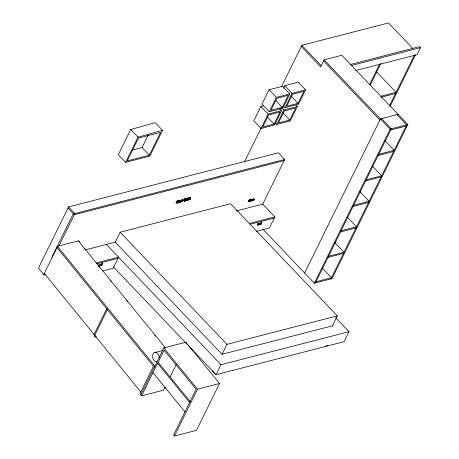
<?xml version="1.0" encoding="UTF-8"?>
<svg xmlns="http://www.w3.org/2000/svg" width="459" height="459" viewBox="0 0 459 459"><rect width="100%" height="100%" fill="white"/><g stroke="black" fill="none" stroke-linecap="round" stroke-linejoin="round"><path stroke-width="0.69" d="M177.421 202.758L177.243 200.841L177.421 202.758L178.66 200.204M177.513 202.069L177.535 200.497L176.021 202.867L176.48 202.998L177.438 201.048M177.708 202.27L177.535 200.497M252.41 200.485L252.892 199.785L252.066 200.428M249.369 199.854C249.696 200.044 250.712 198.908 250.304 199.619M181.448 200.394L181.443 200.147A0.901 0.407 -43.6 0 0 181.185 200.021L180.88 200.101A0.912 0.413 -43.6 0 0 180.404 200.417L179.733 201.621L180.318 201.782A0.907 0.407 -43.6 0 0 180.789 201.472C182.567 197.737 178.23 204.456 181.339 200.755M253.976 199.355L252.978 200.463L253.5 199.499C255.049 198.168 252.898 201.621 253.942 199.43M178.115 202.006L179.239 200.52A1.021 0.465 -43.6 0 1 179.716 200.491L180.215 200.554L179.716 200.491M248.789 201.208L249.725 200.118M250.654 200.812C253.506 198.885 248.916 202.442 251.389 200.021M180.048 201.329C180.926 202.321 181.557 198.833 180.157 201.053M188.655 198.5L187.857 198.615L188.775 198.081L188.884 198.535M186.033 199.837L186.096 200.061A0.671 0.304 -43.6 0 0 186.423 199.935L187.593 198.397C189.441 198.804 188.592 198.535 187.473 199.734A0.78 0.356 -43.6 0 0 187.404 200.021L187.427 200.084A0.689 0.316 -43.6 0 0 187.697 200.147L188.328 199.785L187.501 199.946A0.689 0.316 -43.6 0 1 187.232 199.883M254.217 199.183L253.58 199.338L253.953 199.654M184.627 200.629L185.287 200.973C183.371 202.66 184.765 197.594 185.832 199.252C184.375 202.769 182.493 198.85 185.769 198.403A1.17 0.528 -43.6 0 1 185.981 198.69L185.109 200.279A1.136 0.516 -43.6 0 1 184.627 200.629L184.839 201.117L185.287 200.973M252.892 199.785C251.354 200.21 254.613 198.15 252.307 200.463M184.323 200.761L184.409 201.191L185.092 200.767M189.074 198.736L188.97 198.282L188.035 198.822M181.477 200.715L181.328 201.231A0.884 0.402 -43.6 0 0 181.512 201.432A0.884 0.402 -43.6 0 0 181.707 201.639L182.676 201.036C179.245 201.335 185.688 198.064 181.672 200.922C181.144 202.103 183.743 200.319 181.925 201.375C181.655 200.864 182.493 199.814 183.089 200.17M253.116 199.86L253.081 199.39M236.414 210.916L262.732 204.129L284.723 159.434L278.412 152.807L68.552 206.929L38.487 268.027L44.047 274.849M51.901 257.229L73.32 213.705M79.16 241.612A1.584 0.832 -39.1 0 0 78.432 240.912L57.432 246.282L56.859 247.453L154.299 367.257M56.996 247.562L43.462 275.113L45.481 274.585M58.855 246.087L74.863 213.555L284.723 159.434M130.7 129.518L118.307 154.706L125.588 162.354L149.869 156.089L162.549 130.316L155.268 122.668L130.7 129.518L137.981 137.161L162.549 130.316M125.588 162.354L137.981 137.161M132.399 150.047L142.06 147.557L148.303 134.866M149.341 155.205L160.581 132.358L138.509 138.05L127.269 160.897L149.341 155.205L142.06 147.557M98.788 265.572L101.364 264.906L101.938 263.736M98.628 266.243L101.846 265.417L102.713 263.655L102.231 263.15M332.282 326.097L337.313 315.872L230.516 203.739L120.149 232.202L115.249 242.163L222.053 354.291L332.414 325.833M94.382 336.108L95.076 336.963L95.65 335.787M176.216 203.067L177.731 200.698M180.215 200.554L178.987 202.74L177.719 202.924C179.475 201.249 179.653 203.165 177.862 202.626M177.914 203.13L178.075 202.826M179.142 201.656C180.358 199.08 177.134 202.694 179.337 201.862C177.323 203.039 180.783 199.045 179.337 201.862M180.02 200.348L178.792 202.534M179.744 202.413L180.387 202.241M179.934 202.614L180.192 202.035M182.911 199.963C183.273 199.166 181.747 199.94 181.592 200.508M186.337 198.718C184.96 200.508 185.975 200.227 186.956 200.296L187.788 198.598L186.234 200.262L186.802 198.856L186.337 198.718L186.802 198.856M186.13 199.619L186.606 198.649M186.532 198.925C184.598 200.52 187.088 200.916 186.583 199.975M187.593 198.397L186.492 200.164M189.791 197.829L189.894 198.219L189.527 197.898L188.506 199.9L188.133 199.585M188.224 198.959L187.536 199.642L188.483 198.873M188.442 199.55L188.672 199.08L187.731 199.843L188.247 199.344M189.871 199.545L190.382 198.133A0.654 0.298 -43.6 0 0 190.055 198.259L188.884 199.803L189.865 198.058A0.654 0.298 -43.6 0 1 190.187 197.932L189.871 199.545L190.783 197.932L189.894 198.219M188.884 199.803L189.986 198.036M189.676 199.344L190.588 197.726L189.699 198.018M263.535 105.748L260.827 106.442L253.764 120.797L261.051 128.44L274.568 124.957L281.631 110.602L279.692 108.565M269.043 89.746L261.98 104.101L269.267 111.744L282.784 108.255L289.847 93.906L282.566 86.258L269.043 89.746L276.329 97.388L289.847 93.906M244.412 162.056L261.16 128.021M281.384 86.923L301.867 45.292L388.503 22.95L412.704 48.361M261.051 128.44L268.113 114.09L281.631 110.602M269.267 111.744L276.329 97.388M283.542 88.185L284.775 85.69L298.293 82.201L305.574 89.849L298.511 104.204L284.993 107.687L283.536 106.161M153.449 366.213L139.897 393.747L141.602 395.836L163.651 390.127L165.211 386.954M140.747 394.792L163.811 347.922L185.356 342.345L186.388 342.862L219.528 383.483L196.469 430.353L174.454 436.05L173.6 435.006L196.085 389.307L164.087 350.142L141.602 395.836M274.04 124.068L279.95 112.059L268.641 114.974L262.726 126.988L274.04 124.068L267.247 116.93M282.256 107.372L288.166 95.357L276.857 98.278L270.942 110.286L282.256 107.372L275.463 100.234M275.32 122.857L276.777 124.383L283.84 110.034L297.357 106.545L295.9 105.013M284.993 107.687L292.056 93.332L305.574 89.849M289.767 120.011L295.676 108.003L284.368 110.917L278.458 122.932L289.767 120.011L282.974 112.874M297.983 103.315L303.892 91.307L292.584 94.221L286.674 106.23L297.983 103.315L291.19 96.178M251.664 199.682L251.302 199.682L251.928 199.522M250.625 201.002L251.211 200.922L252.375 199.2L251.44 200.767M297.357 106.545L290.295 120.901L276.777 124.383M251.016 200.772L250.413 200.927L251.171 199.831M251.767 199.562L250.958 200.887M251.515 200.841L252.249 199.665M252.45 199.275L251.991 199.384M251.302 199.682L252.375 199.2M251.991 200.44L252.312 200.973L253.649 199.413M252.106 201.025L252.335 200.698M252.232 200.388L252.915 200.239L252.054 200.554M252.978 200.463L253.712 199.286M253.638 200.29L254.171 199.143M262.852 229.139L314.34 283.192L332 278.642L407.821 124.555L341.823 55.269L324.169 59.819L320.709 66.853L301.288 46.462M170.209 376.799L176.141 364.739M258.05 223.608L257.183 225.369L261.045 224.371L261.911 222.615L258.05 223.608L257.562 223.103M257.338 224.692L260.557 223.86L261.423 222.104M262.714 204.112L274.866 216.872L269.393 228.003L256.283 231.382M174.454 436.05L197.513 389.18L219.528 383.483M221.921 354.56L226.953 344.33L337.313 315.872M188.54 345.765L216.086 374.682L220.991 364.721L349.012 331.708L335.655 317.685M369.512 84.68L379.582 64.214M370.258 85.041L380.959 63.302M304.633 273.002L380.454 118.915L398.108 114.36M389.381 105.983L414.661 54.61M390.173 106.339L415.447 54.965M350.567 64.444L419.543 46.652L420.513 47.673L417.053 54.701L355.662 70.537M314.34 283.192L390.161 129.105L407.821 124.555M315.448 282.91L391.263 128.824L381.555 118.629M330.899 278.923L406.714 124.837L397.006 114.647M349.012 331.708L344.107 341.668L216.086 374.682M252.33 199.935L252.995 199.625M188.201 198.001L189.137 197.255L189.372 197.955L188.878 197.485L188.397 198.202L188.878 197.485M188.397 198.202L189.332 197.462M252.616 199.315C252.811 198.988 253.431 199.326 253.024 198.879M252.691 199.395L253.311 198.896M249.444 199.929L249.966 199.407M179.027 201.891L178.167 202.178M179.222 202.098C177.535 203.331 178.769 200.244 179.911 200.698M252.829 200.164L252.41 200.394M178.649 202.648L177.719 202.924M250.224 199.59L250.207 199.292M188.179 198.787L187.278 199.527A0.78 0.356 -43.6 0 0 187.215 199.734M351.537 65.459L420.513 47.673M380.964 96.241L396.094 92.339L376.323 71.581M381.073 97.233L395.52 93.51M390.689 129.995L406.14 126.013M284.15 160.604L74.289 214.726L67.978 208.099M178.855 200.411L178.396 200.273M188.953 197.806L189.372 197.955M176.021 202.867L176.48 202.998M177.226 202.551L177.736 202.677M188.041 199.763L188.506 199.9M184.518 200.967C182.957 200.967 184.914 198.322 185.964 198.604A1.17 0.528 -43.6 0 1 186.176 198.896L185.304 200.485A1.136 0.516 -43.6 0 1 184.822 200.83M378.727 154.31L394.178 150.322L384.952 140.638M378.147 155.481L393.598 151.499M252.404 200.009L252.926 199.55M85.426 249.857L115.897 241.996M366.184 179.796L381.636 175.808L372.41 166.124M365.611 180.966L381.056 176.979M96.671 262.823L118.56 257.183L113.08 268.314L102.822 270.959M249.34 223.453L274.866 216.872M96.78 263.822L117.98 258.354M250.144 224.267L274.293 218.042M98.851 264.654L102.713 263.655M353.642 205.282L369.093 201.294L359.873 191.61M353.069 206.452L368.52 202.465M341.106 230.768L356.557 226.78L347.331 217.096M340.526 231.938L355.977 227.951M328.564 256.254L344.015 252.266L334.789 242.582M327.984 257.424L343.435 253.437M316.021 281.734L331.473 277.752L322.252 268.067M325.838 345.977L327.829 345.461M154.241 352.667L162.526 350.55M95.076 336.963L96.459 336.757M248.64 201.467L249.432 201.128L250.017 200.067A0.775 0.35 -43.6 0 0 249.88 199.872L248.841 200.485L248.64 201.507M248.726 201.203L249.444 200.944L249.719 200.049M250.482 201.008L251.245 199.906A0.689 0.316 -43.6 0 1 251.566 199.883M251.486 200.038L250.941 200.13L250.7 200.87M186.388 342.862L185.356 342.345M253.156 199.464L252.33 199.74L252.083 200.583M248.755 201.254C249.576 201.851 250.448 199.349 249.162 200.285C247.527 201.868 250.08 201.713 250.092 200.141A0.775 0.35 -43.6 0 0 249.954 199.952L249.076 200.394L248.795 201.283M324.169 59.819L390.161 129.105M323.589 60.995L379.874 120.086M301.867 45.292L321.283 65.677M284.775 85.69L292.056 93.332M281.895 107.991L283.84 110.034M260.827 106.442L268.113 114.09M251.733 199.315L252.066 199.711M260.557 223.86L261.045 224.371M120.149 232.202L226.953 344.33M106.236 244.24L220.991 364.721M68.552 206.929L74.863 213.555M113.384 266.857L187.553 344.726M212.322 371.124L215.478 374.435M101.364 264.906L101.846 265.417M163.811 347.922L197.513 389.18M190.25 401.654L158.711 363.035L157.603 363.321L189.601 402.486M152.99 372.697L184.988 411.861M78.432 240.912L165.521 347.956M84.473 248.566L85.374 249.673M98.702 266.059L99.609 267.172M110.642 280.736L111.548 281.843M126.718 300.49L127.625 301.603M154.735 334.927L155.641 336.034M57.432 246.282L154.872 366.087M44.328 273.357L140.764 391.992M189.074 197.691L189.148 198.013M253.236 198.822L253.265 199.149M189.137 197.255L189.177 197.749M157.012 361.681A4.739 3.276 75.6 0 1 152.589 357.268A4.739 3.276 75.6 0 1 155.544 352.432A4.739 3.276 75.6 0 1 159.273 357.968M181.655 200.457L180.984 201.673A0.907 0.407 -43.6 0 1 180.513 201.989L179.922 201.828L180.599 200.617A0.912 0.413 -43.6 0 1 181.07 200.302L181.38 200.227A0.901 0.407 -43.6 0 1 181.638 200.353L181.655 200.457M184.042 200.153C185.861 201.61 186.188 196.119 184.042 200.153M106.729 308.746L94.026 334.531L94.743 335.38L107.423 309.601L106.729 308.746"/></g></svg>
